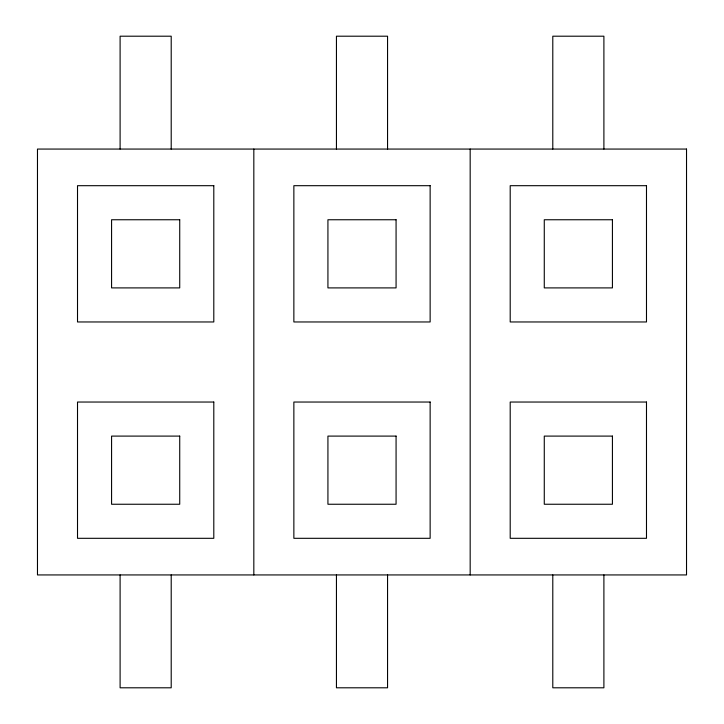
<?xml version="1.0" encoding="UTF-8"?>
<svg xmlns="http://www.w3.org/2000/svg" width="724" height="724" viewBox="0 0 724 724"><rect width="100%" height="100%" fill="white"/><g stroke="black" fill="none" stroke-linecap="round" stroke-linejoin="round"><path stroke-width="1.09" d="M603.897 149.063L603.897 36.2L552.792 36.2L552.792 149.063M603.897 574.937L603.897 687.8L552.792 687.8L552.792 574.937M470.175 149.063L470.175 574.937M387.557 149.063L387.557 36.2L336.443 36.2L336.443 149.063M387.557 574.937L387.557 687.8L336.443 687.8L336.443 574.937M253.825 149.063L253.825 574.937M171.208 149.063L171.208 36.2L120.103 36.2L120.103 149.063M171.208 574.937L171.208 687.8L120.103 687.8L120.103 574.937M686.524 149.063L37.476 149.063L37.476 574.937L686.524 574.937L686.524 149.063M213.797 185.688L77.513 185.688L77.513 321.963L213.797 321.963L213.797 185.688M430.137 185.688L293.863 185.688L293.863 321.963L430.137 321.963L430.137 185.688M646.487 185.688L510.203 185.688L510.203 321.963L646.487 321.963L646.487 185.688M179.724 219.752L111.577 219.752L111.577 287.899L179.724 287.899L179.724 219.752M396.073 219.752L327.927 219.752L327.927 287.899L396.073 287.899L396.073 219.752M612.423 219.752L544.276 219.752L544.276 287.899L612.423 287.899L612.423 219.752M213.797 402.037L77.513 402.037L77.513 538.312L213.797 538.312L213.797 402.037M430.137 402.037L293.863 402.037L293.863 538.312L430.137 538.312L430.137 402.037M646.487 402.037L510.203 402.037L510.203 538.312L646.487 538.312L646.487 402.037M179.724 436.101L111.577 436.101L111.577 504.248L179.724 504.248L179.724 436.101M396.073 436.101L327.927 436.101L327.927 504.248L396.073 504.248L396.073 436.101M612.423 436.101L544.276 436.101L544.276 504.248L612.423 504.248L612.423 436.101"/></g></svg>
